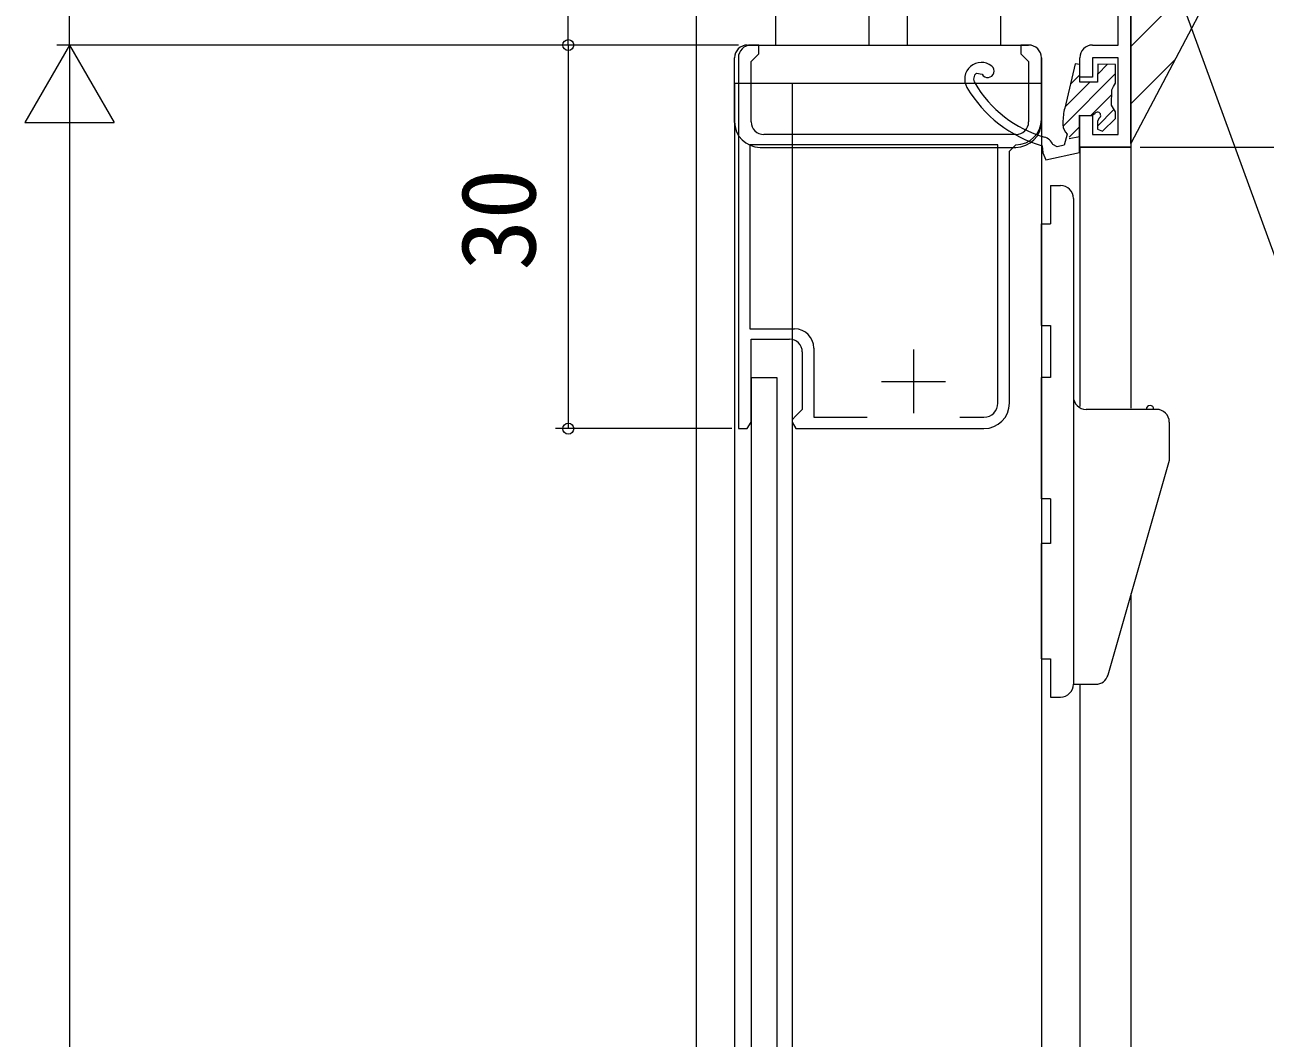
# Model space of a CAD drawing. Units: millimetres, scale not verified. Extents: x -1682 to -692, y -1188 to 424.
# Drawn here: x -1578 to -1481, y -719.5 to -640.3 of the extents above; entities that cross this region are included whole.
import ezdxf
from ezdxf.enums import TextEntityAlignment as Align

# ---------------------------------------------------------------- set-up
doc = ezdxf.new("R2010")
doc.units = ezdxf.units.MM
doc.header["$LTSCALE"] = 4
for name, color, linetype, lineweight in [('0-3_YKK_11', 7, 'Continuous', 9), ('0-5_YKK_12', 2, 'Continuous', 9), ('0-6_YKK_13', 4, 'Continuous', 9), ('0-7_YKK_D', 6, 'Continuous', 9), ('0-8_YSS_K', 3, 'Continuous', 9)]:
    doc.layers.add(name, color=color, linetype=linetype, lineweight=lineweight)
doc.styles.add('ＭＳ ゴシック', font='')
doc.styles.get('ＭＳ ゴシック').set_extended_font_data('MS Gothic')

msp = doc.modelspace()

# ---------------------------------------------------------------- linework, layer by layer
at = {"layer": '0-3_YKK_11'}
for p, q in [((-1492.528, -641.866), (-1492.528, -628.866)), ((-1491.528, -628.866), (-1491.528, -649.866)), ((-1520.628, -641.866), (-1521.228, -641.866)), ((-1520.628, -642.566), (-1520.628, -641.866)), ((-1500.128, -641.866), (-1500.128, -642.566)), ((-1499.528, -641.866), (-1500.128, -641.866)), ((-1494.528, -641.866), (-1492.528, -641.866)), ((-1522.228, -642.866), (-1522.228, -671.866)), ((-1521.228, -643.166), (-1520.928, -642.866)), ((-1520.928, -642.866), (-1520.628, -642.566)), ((-1500.128, -642.566), (-1499.828, -642.866)), ((-1499.828, -642.866), (-1499.528, -643.166)), ((-1498.528, -647.666), (-1498.528, -642.866)), ((-1495.528, -644.366), (-1495.528, -642.866)), ((-1494.528, -642.866), (-1494.528, -644.366)), ((-1492.528, -642.866), (-1494.528, -642.866)), ((-1492.528, -648.866), (-1492.528, -642.866)), ((-1521.228, -647.866), (-1521.228, -643.166)), ((-1499.528, -643.166), (-1499.528, -647.866)), ((-1494.528, -644.366), (-1495.528, -644.366)), ((-1495.528, -647.366), (-1494.528, -647.366)), ((-1495.528, -649.866), (-1495.528, -647.366)), ((-1494.528, -647.366), (-1494.528, -648.866)), ((-1500.528, -648.866), (-1520.228, -648.866)), ((-1494.528, -648.866), (-1492.528, -648.866)), ((-1521.328, -649.666), (-1521.328, -664.066)), ((-1501.928, -649.666), (-1521.328, -649.666)), ((-1501.928, -669.866), (-1501.928, -649.666)), ((-1501.028, -650.166), (-1500.528, -649.666)), ((-1491.528, -649.866), (-1495.528, -649.866)), ((-1501.028, -669.866), (-1501.028, -650.166)), ((-1521.328, -664.066), (-1517.828, -664.066)), ((-1521.228, -664.866), (-1518.228, -664.866)), ((-1521.228, -671.366), (-1521.228, -664.866)), ((-1517.228, -665.866), (-1517.228, -670.366)), ((-1516.328, -665.566), (-1516.328, -670.966)), ((-1508.528, -665.666), (-1508.528, -670.666)), ((-1511.028, -668.166), (-1506.028, -668.166)), ((-1517.728, -670.866), (-1518.028, -671.166)), ((-1518.028, -671.166), (-1518.028, -671.366)), ((-1517.228, -670.366), (-1517.728, -670.866)), ((-1516.328, -670.966), (-1512.161, -670.966)), ((-1504.895, -670.966), (-1503.028, -670.966)), ((-1504.895, -670.966), (-1503.028, -670.966)), ((-1522.228, -671.866), (-1521.528, -671.866)), ((-1521.528, -671.866), (-1521.228, -671.366)), ((-1518.028, -671.366), (-1517.728, -671.866)), ((-1517.728, -671.866), (-1503.028, -671.866))]:
    msp.add_line(p, q, dxfattribs=at)
for centre, radius, start, end in [((-1521.228, -642.866), 1, 90, 179.99998), ((-1499.528, -642.866), 1, 0, 89.99998), ((-1494.528, -642.866), 1, 90, 179.99998), ((-1520.228, -647.866), 1, 180, 269.99998), ((-1500.528, -647.666), 2, 270, 359.99998), ((-1500.528, -647.866), 1, 270, 359.99998), ((-1517.828, -665.566), 1.5, 0, 89.99998), ((-1518.228, -665.866), 1, 0, 89.99998), ((-1503.028, -669.866), 1.1, 270, 359.99998), ((-1503.028, -669.866), 2, 270, 359.99998)]:
    msp.add_arc(centre, radius, start, end, dxfattribs=at)
at = {"layer": '0-5_YKK_12'}
for p, q in [((-1525.528, -603.864), (-1525.528, -742.25)), ((-1491.528, -618.864), (-1491.528, -670.254)), ((-1522.528, -644.866), (-1522.528, -742.25)), ((-1498.528, -644.866), (-1522.528, -644.866)), ((-1518.028, -644.866), (-1518.028, -742.25)), ((-1498.527, -644.866), (-1498.527, -742.25)), ((-1491.528, -649.864), (-1495.528, -649.864)), ((-1495.528, -649.864), (-1495.528, -670.12)), ((-1491.528, -684.754), (-1491.528, -742.25)), ((-1495.528, -691.856), (-1495.528, -742.25))]:
    msp.add_line(p, q, dxfattribs=at)
at = {"layer": '0-6_YKK_13'}
for p, q in [((-1512.027, -635.096), (-1512.027, -641.866)), ((-1509.027, -635.096), (-1509.027, -641.866)), ((-1501.727, -634.866), (-1501.727, -641.866)), ((-1519.327, -635.366), (-1519.327, -641.866)), ((-1521.527, -641.866), (-1499.527, -641.866)), ((-1522.527, -647.919), (-1522.527, -642.866)), ((-1498.527, -642.866), (-1498.527, -644.866)), ((-1503.616, -644.071), (-1503.161, -644.152)), ((-1498.528, -647.866), (-1498.528, -643.766)), ((-1495.877, -643.344), (-1496.705, -646.793)), ((-1495.523, -643.386), (-1495.877, -643.344)), ((-1495.529, -644.763), (-1495.523, -643.386)), ((-1494.123, -643.369), (-1494.129, -644.77)), ((-1494.127, -644.143), (-1493.357, -643.373)), ((-1492.723, -643.376), (-1494.123, -643.369)), ((-1492.73, -644.856), (-1492.723, -643.376)), ((-1496.839, -648.203), (-1492.726, -644.089)), ((-1496.683, -646.699), (-1494.751, -644.767)), ((-1496.257, -644.926), (-1495.527, -644.196)), ((-1494.129, -644.77), (-1495.529, -644.763)), ((-1492.881, -645.115), (-1492.73, -644.856)), ((-1494.657, -647.367), (-1493.034, -645.744)), ((-1493.037, -646.574), (-1493.032, -645.374)), ((-1493.032, -645.374), (-1492.881, -645.115)), ((-1494.145, -648.202), (-1492.826, -646.883)), ((-1492.889, -646.835), (-1493.037, -646.574)), ((-1492.74, -647.095), (-1492.889, -646.835)), ((-1496.844, -647.938), (-1496.844, -648.099)), ((-1495.554, -650.263), (-1495.541, -647.363)), ((-1495.541, -647.363), (-1494.602, -647.367)), ((-1494.602, -647.367), (-1494.35, -647.232)), ((-1494.143, -647.83), (-1494.146, -648.445)), ((-1494.006, -647.58), (-1494.143, -647.83)), ((-1493.759, -648.608), (-1492.742, -647.6)), ((-1492.742, -647.6), (-1492.74, -647.095)), ((-1496.514, -648.846), (-1496.742, -649.706)), ((-1496.369, -649.079), (-1495.545, -648.255)), ((-1494.146, -648.445), (-1493.759, -648.608)), ((-1520.527, -649.866), (-1500.528, -649.866)), ((-1498.471, -649.742), (-1498.404, -650.291)), ((-1497.287, -649.826), (-1497.629, -649.647)), ((-1496.742, -649.706), (-1497.287, -649.826)), ((-1495.549, -649.033), (-1496.349, -649.21)), ((-1498.404, -650.291), (-1498.191, -650.844)), ((-1498.191, -650.844), (-1495.554, -650.263)), ((-1497.828, -652.856), (-1497.828, -655.856)), ((-1497.828, -652.856), (-1497.028, -652.856)), ((-1496.028, -653.856), (-1496.028, -691.856)), ((-1498.528, -663.795), (-1497.828, -663.795)), ((-1497.828, -663.795), (-1497.828, -667.856)), ((-1521.228, -667.866), (-1521.228, -742.25)), ((-1521.228, -667.866), (-1519.228, -667.866)), ((-1519.228, -667.866), (-1519.228, -742.25)), ((-1497.828, -667.856), (-1498.528, -667.856)), ((-1498.528, -677.356), (-1498.528, -667.856)), ((-1489.528, -670.356), (-1495.028, -670.356)), ((-1488.528, -671.356), (-1488.528, -674.356)), ((-1488.528, -674.356), (-1493.321, -691.131)), ((-1497.828, -677.356), (-1498.528, -677.356)), ((-1497.828, -677.356), (-1497.828, -680.856)), ((-1497.828, -680.856), (-1498.528, -680.856)), ((-1498.528, -689.856), (-1498.528, -680.856)), ((-1498.528, -689.856), (-1497.828, -689.856)), ((-1497.828, -689.856), (-1497.828, -692.856)), ((-1496.028, -691.856), (-1494.282, -691.856)), ((-1497.828, -692.856), (-1497.028, -692.856))]:
    msp.add_line(p, q, dxfattribs=at)
msp.add_lwpolyline([(-1498.528, -663.795), (-1498.528, -655.856), (-1497.828, -655.856)], dxfattribs=at)
for centre, radius, start, end in [((-1521.527, -642.866), 1, 90, 180), ((-1499.527, -642.866), 1, 0, 90), ((-1503.228, -644.528), 1.3, 51.05972, 210.39998), ((-1503.228, -644.528), 0.6, 130.25281, 210.39998), ((-1502.726, -643.906), 0.5, 209.44589, 51.05972), ((-1495.724, -640.126), 9.3, 210.39998, 254.0605), ((-1495.724, -640.126), 10, 210.39998, 254.0605), ((-1491.844, -647.96), 5, 166.49542, 179.74193), ((-1520.527, -647.866), 2, 180, 270), ((-1500.528, -647.866), 2, 270, 0), ((-1494.141, -647.369), 0.25, 302.79764, 146.68616), ((-1495.844, -648.104), 1, 179.74193, 227.93156), ((-1498.553, -650.03), 1, 22.4877, 74.06049), ((-1497.028, -653.856), 1, 0, 90), ((-1495.028, -669.356), 1, 180, 270), ((-1490.028, -670.356), 0.3, 0, 180), ((-1489.528, -671.356), 1, 0, 90), ((-1494.282, -690.856), 1, 270, 344.0546), ((-1497.028, -691.856), 1, 270, 0)]:
    msp.add_arc(centre, radius, start, end, dxfattribs=at)
at = {"layer": '0-7_YKK_D'}
for p, q in [((-1574.529, -641.865), (-1574.529, -618.866)), ((-1535.528, -641.866), (-1535.528, -634.866)), ((-1487.712, -638.006), (-1474.632, -673.929)), ((-1574.529, -641.865), (-1578.029, -647.928)), ((-1522.228, -641.865), (-1575.529, -641.865)), ((-1522.228, -641.865), (-1575.529, -641.865)), ((-1574.529, -641.865), (-1574.529, -653.99)), ((-1574.529, -641.865), (-1571.029, -647.928)), ((-1522.228, -641.866), (-1536.528, -641.866)), ((-1522.228, -641.866), (-1536.528, -641.866)), ((-1535.528, -641.866), (-1535.528, -671.866)), ((-1578.029, -647.928), (-1571.029, -647.928)), ((-1574.529, -648.865), (-1574.529, -932.866)), ((-1490.795, -649.864), (-1457.078, -649.864)), ((-1522.728, -671.866), (-1536.528, -671.866))]:
    msp.add_line(p, q, dxfattribs=at)
for centre in [(-1535.528, -641.866), (-1535.528, -641.866), (-1535.528, -671.866)]:
    msp.add_circle(centre, 0.425, dxfattribs=at)
at = {"layer": '0-8_YSS_K'}
for p, q in [((-1491.528, -649.566), (-1491.528, -628.86)), ((-1491.528, -641.968), (-1483.86, -634.301)), ((-1483.528, -634.366), (-1491.528, -649.566)), ((-1491.528, -646.458), (-1488.075, -643.006))]:
    msp.add_line(p, q, dxfattribs=at)

# ---------------------------------------------------------------- texts
at = {"layer": '0-7_YKK_D', "color": 4, "style": 'ＭＳ ゴシック'}
msp.add_text('30', height=5.865, rotation=90, dxfattribs=at).set_placement((-1536.328, -659.506), align=Align.BOTTOM_LEFT)

doc.saveas('drawing.dxf')
